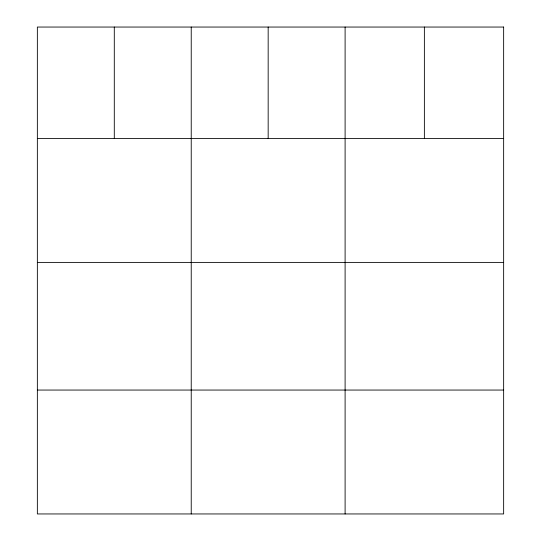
<?xml version="1.0" encoding="UTF-8"?>
<svg xmlns="http://www.w3.org/2000/svg" width="541" height="541" viewBox="0 0 541 541"><rect width="100%" height="100%" fill="white"/><g stroke="black" fill="none" stroke-linecap="round" stroke-linejoin="round"><path stroke-width="0.81" d="M37.356 138.496L503.644 138.496M37.356 262.399L503.644 262.399M37.356 390.054L503.644 390.054M424.374 27.05L424.374 138.496M345.104 27.05L345.104 513.95M268.167 27.05L268.167 138.496M191.23 27.05L191.23 513.95M114.293 27.05L114.293 138.496M503.644 27.05L37.356 27.05L37.356 513.95L503.644 513.95L503.644 27.05"/></g></svg>
